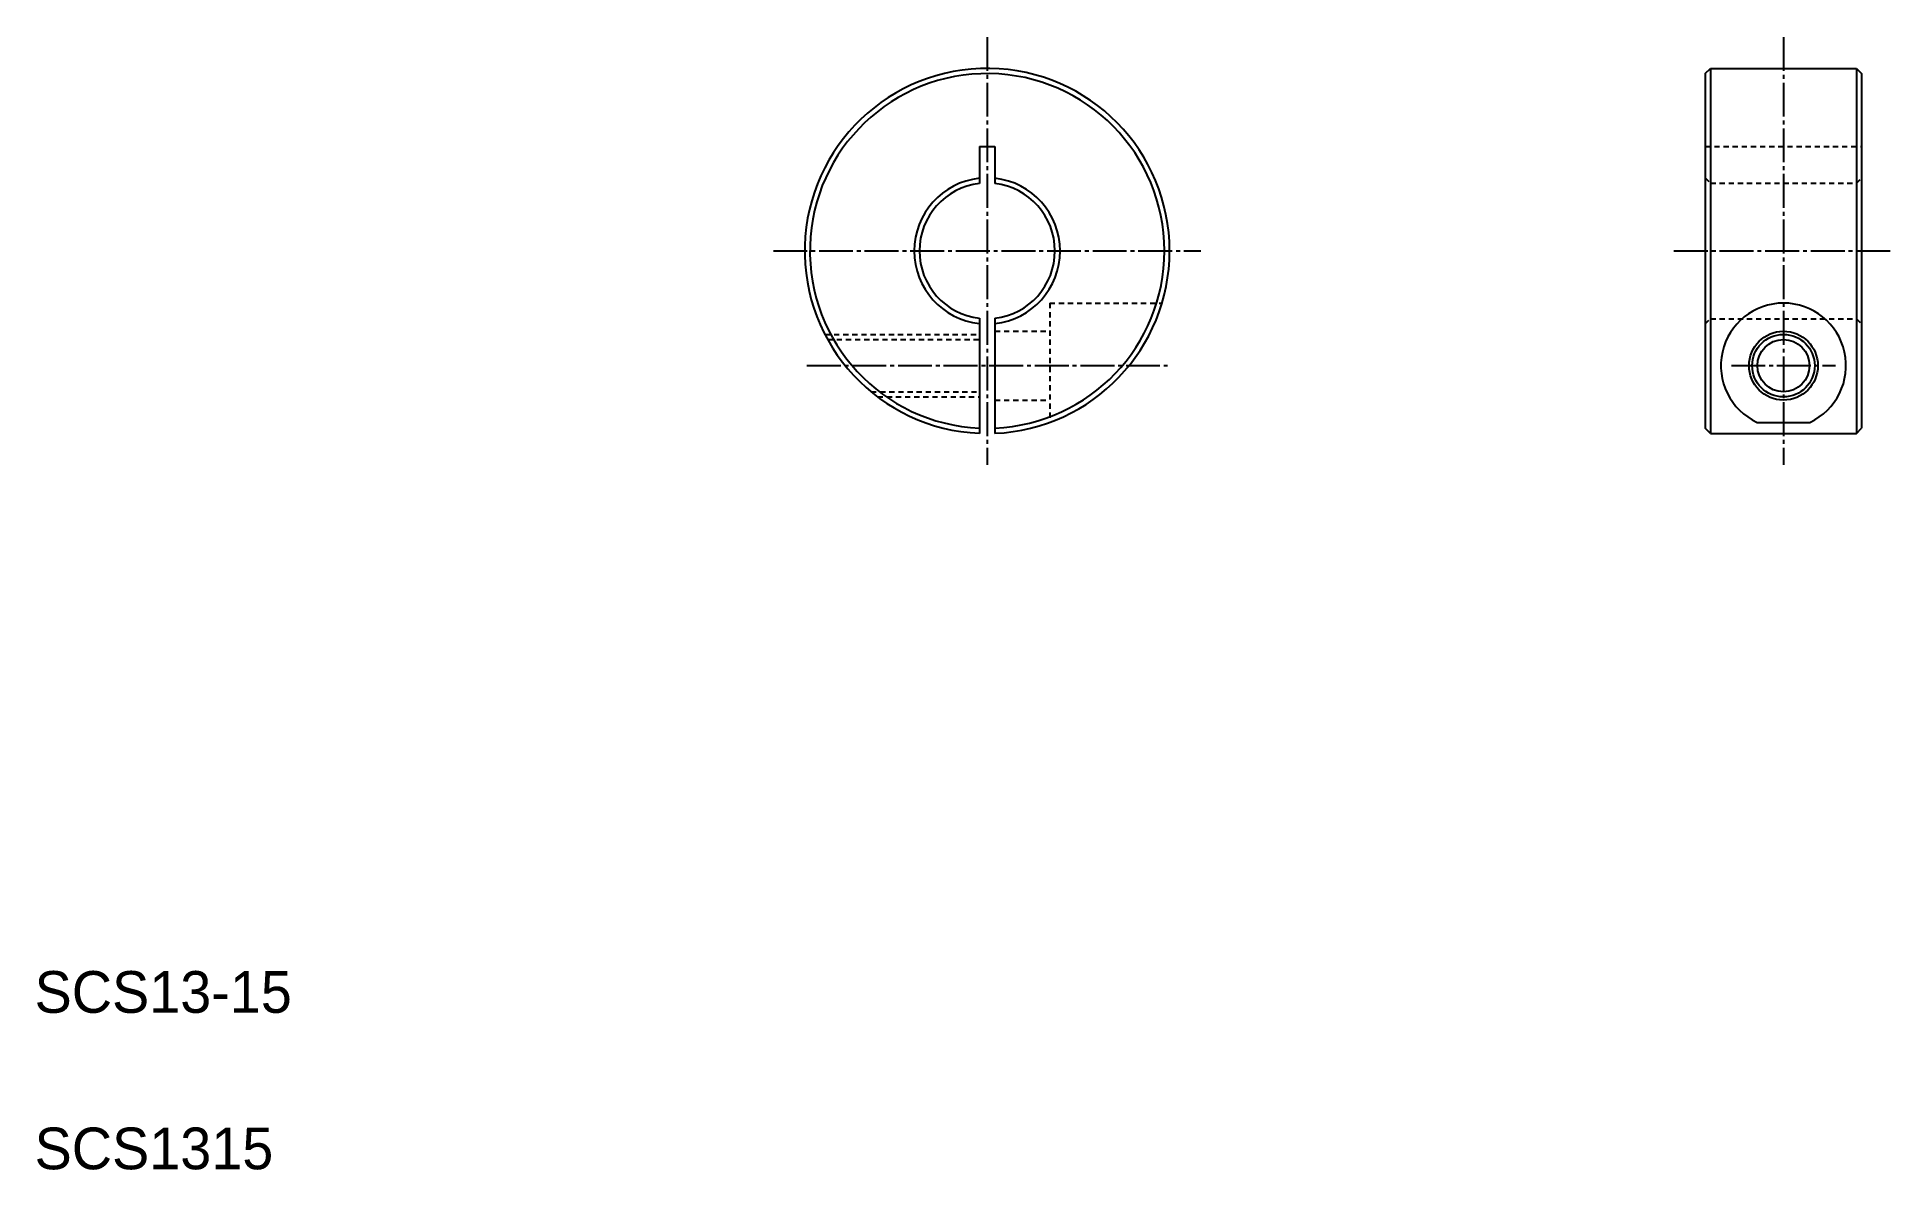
# Model space of a CAD drawing. Extents: x 10 to 188, y 10 to 119.
import ezdxf

# ---------------------------------------------------------------- set-up
doc = ezdxf.new("R2010")
doc.units = 0
doc.header["$LTSCALE"] = 0.25
doc.linetypes.add('CENTER', pattern=[17.5, 13, -1.5, 1.5, -1.5])
doc.linetypes.add('DASHED', pattern=[3.5, 2, -1.5])
doc.layers.get('0').update_dxf_attribs({"linetype": 'CONTINUOUS'})
doc.layers.add('CENTER', color=1, linetype='CENTER')

msp = doc.modelspace()

# ---------------------------------------------------------------- linework, layer by layer
at = {"color": 7, "linetype": 'CONTINUOUS'}
for p, q in [((170.25, 115.04), (170.75, 115.54)), ((170.25, 115.04), (170.25, 81.04)), ((170.75, 115.54), (170.75, 80.54)), ((170.75, 115.54), (184.75, 115.54)), ((184.75, 115.54), (184.75, 80.54)), ((184.75, 115.54), (185.25, 115.04)), ((185.25, 115.04), (185.25, 81.04)), ((100.62, 108.04), (100.62, 104.49)), ((100.62, 108.04), (102.12, 108.04)), ((102.12, 108.04), (102.12, 104.49)), ((100.62, 91.58), (100.62, 80.55)), ((102.12, 91.58), (102.12, 80.55)), ((170.75, 80.54), (170.25, 81.04)), ((170.75, 80.54), (184.75, 80.54)), ((175.21, 81.6), (180.28, 81.6)), ((184.75, 80.54), (185.25, 81.04))]:
    msp.add_line(p, q, dxfattribs=at)
at = {"color": 3, "linetype": 'DASHED'}
for p, q in [((170.25, 108.04), (185.25, 108.04)), ((170.25, 105.04), (170.75, 104.54)), ((184.75, 104.54), (185.25, 105.04)), ((170.75, 104.54), (184.75, 104.54)), ((107.37, 93.04), (107.37, 81.6)), ((107.37, 93.04), (118.14, 93.04)), ((170.25, 91.04), (170.75, 91.54)), ((170.75, 91.54), (184.75, 91.54)), ((184.75, 91.54), (185.25, 91.04)), ((85.81, 90.04), (100.62, 90.04)), ((86.07, 89.54), (100.62, 89.54)), ((102.12, 90.34), (107.37, 90.34)), ((90.23, 84.54), (100.62, 84.54)), ((90.87, 84.04), (100.62, 84.04)), ((102.12, 83.74), (107.37, 83.74))]:
    msp.add_line(p, q, dxfattribs=at)
for p, q in [((184.75, 106.79), (184.75, 106.79)), ((184.75, 98.04), (184.75, 98.04))]:
    msp.add_line(p, q)
at = {"color": 7, "linetype": 'CONTINUOUS'}
for radius in [3.3, 2.5]:
    msp.add_circle((177.75, 87.04), radius, dxfattribs=at)
at = {"color": 3, "linetype": 'CONTINUOUS'}
msp.add_circle((177.75, 87.04), 3, dxfattribs=at)
at = {"color": 7, "linetype": 'CONTINUOUS'}
for centre, radius, start, end in [((101.37, 98.04), 17.5, 0, 267.5437), ((101.37, 98.04), 17, 0, 267.4714), ((101.37, 98.04), 7, 96.1506, 263.8494), ((101.37, 98.04), 6.5, 96.6258, 263.3742), ((101.37, 98.04), 7, 0, 83.8494), ((101.37, 98.04), 6.5, 0, 83.3742), ((101.37, 98.04), 17, 272.5286, 0), ((101.37, 98.04), 17.5, 272.4563, 0), ((101.37, 98.04), 6.5, 276.6258, 0), ((101.37, 98.04), 7, 276.1506, 0), ((177.75, 87.04), 6, 294.9676, 245.0324)]:
    msp.add_arc(centre, radius, start, end, dxfattribs=at)
at = {"layer": 'CENTER', "color": 1, "linetype": 'CENTER'}
for p, q in [((101.37, 118.54), (101.37, 77.54)), ((177.75, 118.54), (177.75, 77.54)), ((80.87, 98.04), (121.87, 98.04)), ((167.25, 98.04), (188.25, 98.04)), ((84.07, 87.04), (118.67, 87.04)), ((172.75, 87.04), (182.75, 87.04))]:
    msp.add_line(p, q, dxfattribs=at)

# ---------------------------------------------------------------- texts
for s, p in [('SCS13-15', (10, 25)), ('SCS1315', (10, 10))]:
    msp.add_text(s, height=4).set_placement(p)

doc.saveas('drawing.dxf')
